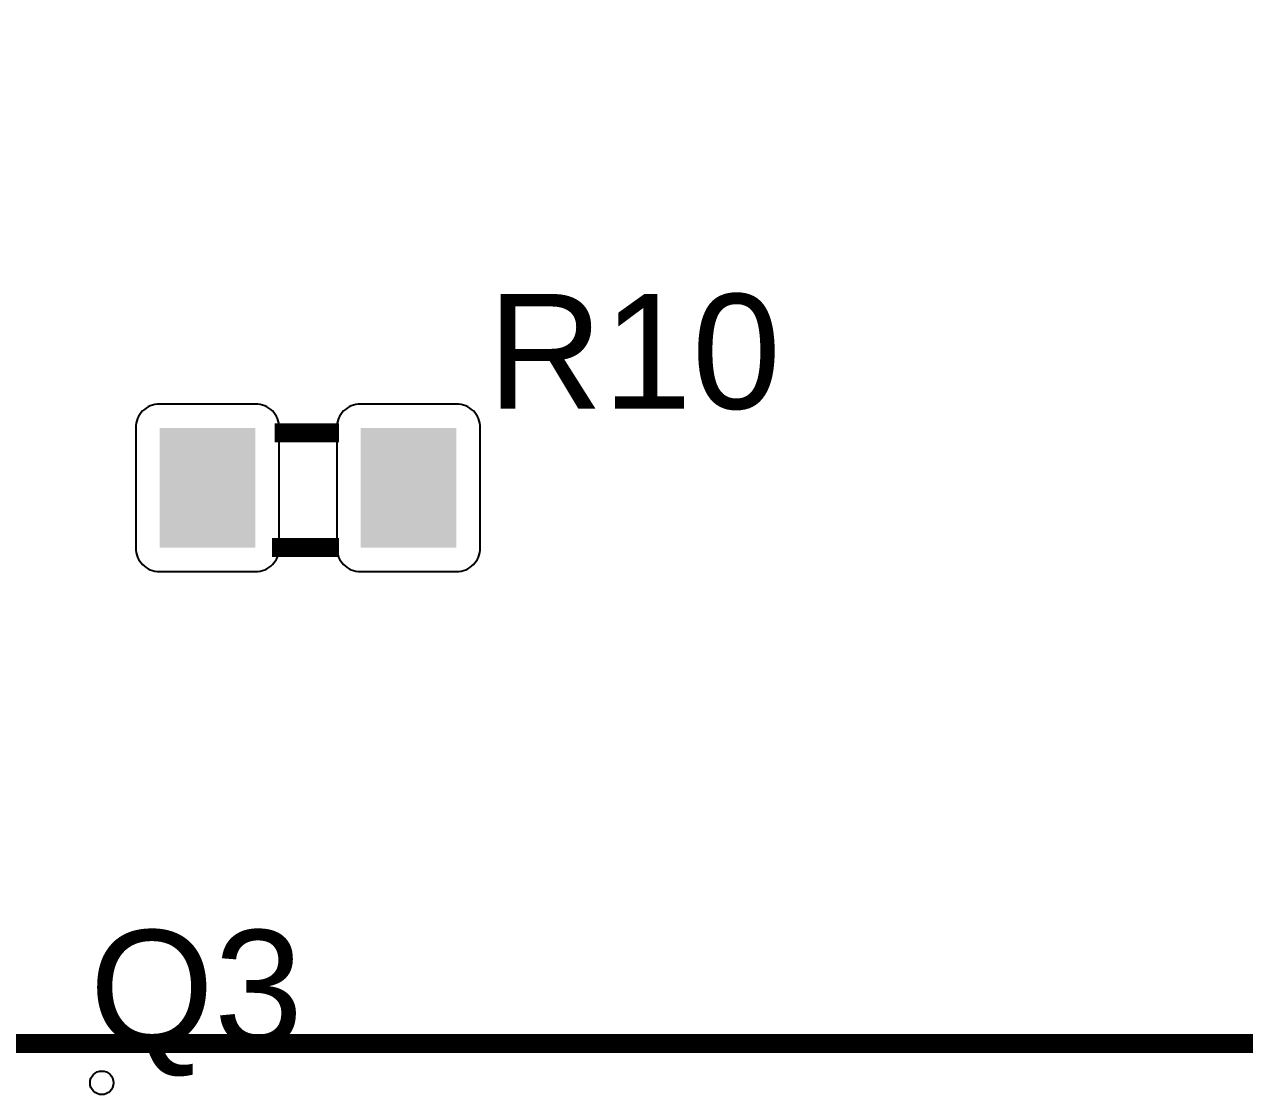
# Model space of a CAD drawing. Header units: inches. Extents: x 15 to 148, y 10 to 111.
# Drawn here: x 138.071 to 139.219, y 101.264 to 102.27 of the extents above; entities that cross this region are included whole.
import ezdxf

# ---------------------------------------------------------------- set-up
doc = ezdxf.new("R2010")
doc.units = ezdxf.units.IN
doc.header["$MEASUREMENT"] = 0
doc.layers.add('BLK_12AWG', color=7, linetype='Continuous')

# ---------------------------------------------------------------- blocks, each defined once
blk = doc.blocks.new('RPAD')
blk.add_trace([(-0.5, -0.5), (-0.5, 0.5), (0.5, -0.5), (0.5, 0.5)])
blk = doc.blocks.new('CEGHSD')
at = {"const_width": 0.008}
for points in [[(133.60843, 101.18443), (135.67142, 101.18443), (135.67142, 102.2553), (133.60843, 102.2553), (133.60843, 101.18443)], [(133.60843, 101.18443), (135.67142, 101.18443), (135.67142, 102.2553), (133.60843, 102.2553), (133.60843, 101.18443)], [(133.60843, 101.18443), (135.67142, 101.18443), (135.67142, 102.2553), (133.60843, 102.2553), (133.60843, 101.18443)], [(134.75451, 101.43972), (134.72751, 101.43972)], [(134.75451, 101.43972), (134.72751, 101.43972)], [(134.75451, 101.43972), (134.72751, 101.43972)], [(134.75451, 101.39172), (134.72651, 101.39172)], [(134.75451, 101.39172), (134.72651, 101.39172)], [(134.75451, 101.39172), (134.72651, 101.39172)]]:
    blk.add_lwpolyline(points, dxfattribs=at)
for points in [[(134.71951, 101.45172), (134.67951, 101.45172), (134.67847, 101.45167), (134.67747, 101.45152), (134.6765, 101.45128), (134.67558, 101.45095), (134.6747, 101.45053), (134.67388, 101.45004), (134.67311, 101.44947), (134.6724, 101.44883), (134.67176, 101.44812), (134.67119, 101.44735), (134.6707, 101.44653), (134.67028, 101.44565), (134.66995, 101.44473), (134.66971, 101.44376), (134.66956, 101.44276), (134.66951, 101.44172), (134.66951, 101.39172), (134.66956, 101.39068), (134.66971, 101.38967), (134.66995, 101.38871), (134.67028, 101.38778), (134.6707, 101.38691), (134.67119, 101.38608), (134.67176, 101.38531), (134.6724, 101.38461), (134.67311, 101.38397), (134.67388, 101.3834), (134.6747, 101.3829), (134.67558, 101.38249), (134.6765, 101.38216), (134.67747, 101.38192), (134.67847, 101.38177), (134.67951, 101.38172), (134.71951, 101.38172), (134.72055, 101.38177), (134.72156, 101.38192), (134.72252, 101.38216), (134.72345, 101.38249), (134.72432, 101.3829), (134.72515, 101.3834), (134.72591, 101.38397), (134.72662, 101.38461), (134.72726, 101.38531), (134.72783, 101.38608), (134.72832, 101.38691), (134.72874, 101.38778), (134.72907, 101.38871), (134.72931, 101.38967), (134.72946, 101.39068), (134.72951, 101.39172), (134.72951, 101.44172), (134.72946, 101.44276), (134.72931, 101.44376), (134.72907, 101.44473), (134.72874, 101.44565), (134.72832, 101.44653), (134.72783, 101.44735), (134.72726, 101.44812), (134.72662, 101.44883), (134.72591, 101.44947), (134.72515, 101.45004), (134.72432, 101.45053), (134.72345, 101.45095), (134.72252, 101.45128), (134.72156, 101.45152), (134.72055, 101.45167), (134.71951, 101.45172)], [(134.80351, 101.45172), (134.76351, 101.45172), (134.76247, 101.45167), (134.76147, 101.45152), (134.7605, 101.45128), (134.75958, 101.45095), (134.7587, 101.45053), (134.75788, 101.45004), (134.75711, 101.44947), (134.7564, 101.44883), (134.75576, 101.44812), (134.75519, 101.44735), (134.7547, 101.44653), (134.75428, 101.44565), (134.75395, 101.44473), (134.75371, 101.44376), (134.75356, 101.44276), (134.75351, 101.44172), (134.75351, 101.39172), (134.75356, 101.39068), (134.75371, 101.38967), (134.75395, 101.38871), (134.75428, 101.38778), (134.7547, 101.38691), (134.75519, 101.38608), (134.75576, 101.38531), (134.7564, 101.38461), (134.75711, 101.38397), (134.75788, 101.3834), (134.7587, 101.3829), (134.75958, 101.38249), (134.7605, 101.38216), (134.76147, 101.38192), (134.76247, 101.38177), (134.76351, 101.38172), (134.80351, 101.38172), (134.80455, 101.38177), (134.80556, 101.38192), (134.80652, 101.38216), (134.80745, 101.38249), (134.80832, 101.3829), (134.80915, 101.3834), (134.80991, 101.38397), (134.81062, 101.38461), (134.81126, 101.38531), (134.81183, 101.38608), (134.81232, 101.38691), (134.81274, 101.38778), (134.81307, 101.38871), (134.81331, 101.38967), (134.81346, 101.39068), (134.81351, 101.39172), (134.81351, 101.44172), (134.81346, 101.44276), (134.81331, 101.44376), (134.81307, 101.44473), (134.81274, 101.44565), (134.81232, 101.44653), (134.81183, 101.44735), (134.81126, 101.44812), (134.81062, 101.44883), (134.80991, 101.44947), (134.80915, 101.45004), (134.80832, 101.45053), (134.80745, 101.45095), (134.80652, 101.45128), (134.80556, 101.45152), (134.80455, 101.45167), (134.80351, 101.45172)]]:
    blk.add_lwpolyline(points, close=True)
blk.add_circle((134.65531, 101.16802), 0.00492)
blk.add_circle((134.65531, 101.16802), 0.00492)
blk.add_circle((134.65531, 101.16802), 0.00492)
at = {"xscale": 0.04, "yscale": 0.05}
for p in [(134.69951, 101.41672), (134.78351, 101.41672)]:
    blk.add_blockref('RPAD', p, dxfattribs=at)
at = {"width": 1.041667}
for s, p in [('R10', (134.81651, 101.44972)), ('R10', (134.81651, 101.44972)), ('R10', (134.81651, 101.44972)), ('Q3', (134.6502, 101.18386)), ('Q3', (134.6502, 101.18386)), ('Q3', (134.6502, 101.18386))]:
    blk.add_text(s, height=0.048, dxfattribs=at).set_placement(p)

msp = doc.modelspace()

# ---------------------------------------------------------------- block references
at = {"layer": 'BLK_12AWG', "xscale": 2.25, "yscale": 2.25, "zscale": 2.25}
msp.add_blockref('CEGHSD', (-164.8303, -126.3532), dxfattribs=at)

doc.saveas('drawing.dxf')
